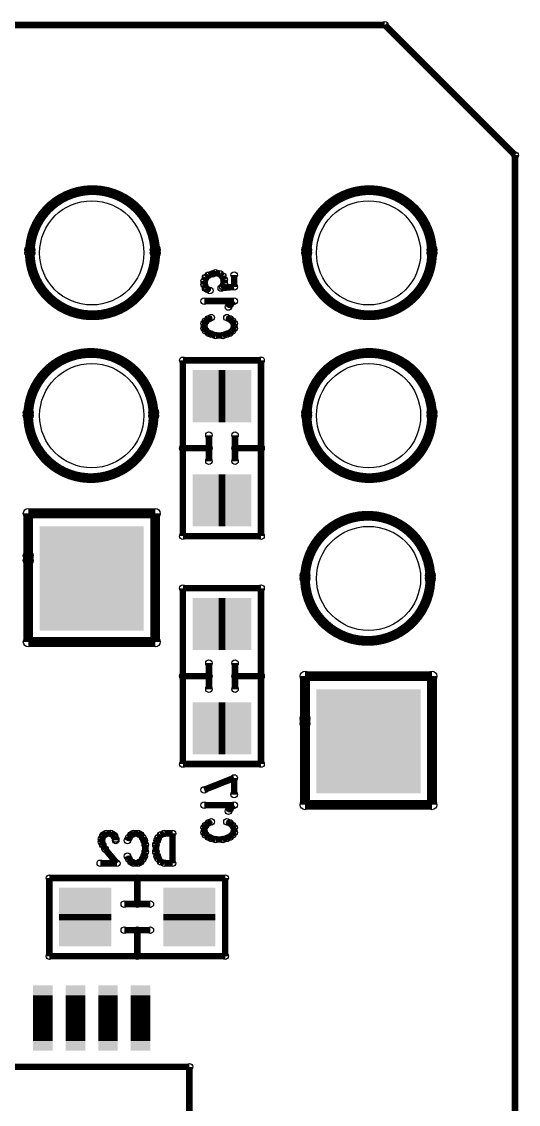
# Model space of a CAD drawing. Extents: x 100 to 134.1, y 89.7 to 148.
# Drawn here: x 126.42 to 134.05, y 131.42 to 148.05 of the extents above; entities that cross this region are included whole.
import ezdxf

# ---------------------------------------------------------------- set-up
doc = ezdxf.new("R2010")
doc.units = 0
doc.layers.get('0').update_dxf_attribs({"linetype": 'CONTINUOUS'})
doc.layers.add('MASK-BOTTOM_PHO', color=4, linetype='CONTINUOUS')
doc.layers.add('SILK-BOTTOM_PHO', color=5, linetype='CONTINUOUS')

# ---------------------------------------------------------------- blocks, each defined once
blk = doc.blocks.new('SQUARE_28')
blk.add_solid([(0.799972, 0.799972), (0.799972, -0.799972), (-0.799972, 0.799972), (-0.799972, -0.799972)])
blk = doc.blocks.new('ROUND_49')
blk.add_circle((0, 0), 0.8)
blk = doc.blocks.new('ROUND_1')
blk.add_circle((0, 0), 0.05)
blk = doc.blocks.new('SQUARE_137')
blk.add_solid([(0.149986, 0.149986), (0.149986, -0.149986), (-0.149986, 0.149986), (-0.149986, -0.149986)])
blk = doc.blocks.new('SQUARE_165')
blk.add_solid([(0.40005, 0.40005), (0.40005, -0.40005), (-0.40005, 0.40005), (-0.40005, -0.40005)])
blk = doc.blocks.new('ROUND_61')
blk.add_circle((0, 0), 0.0751)

msp = doc.modelspace()

# ---------------------------------------------------------------- linework, layer by layer
at = {"layer": 'MASK-BOTTOM_PHO'}
for points, const_width in [([(131.99999, 147.999958), (102.00005, 147.999958)], 0.100076), ([(133.999986, 145.999962), (131.99999, 147.999958)], 0.100076), ([(133.999986, 102.00005), (133.999986, 145.999962)], 0.100076), ([(129.549906, 142.299944), (129.450084, 142.299944)], 0.8001), ([(129.549906, 140.699998), (129.450084, 140.699998)], 0.8001), ([(129.549906, 138.800078), (129.450084, 138.800078)], 0.8001), ([(129.549906, 137.199878), (129.450084, 137.199878)], 0.8001), ([(127.40005, 134.249922), (127.40005, 134.349998)], 0.8001), ([(128.999996, 134.249922), (128.999996, 134.349998)], 0.8001), ([(126.750064, 132.40004), (126.750064, 133.100064)], 0.299972), ([(127.249936, 132.40004), (127.249936, 133.100064)], 0.299972), ([(127.750062, 132.40004), (127.750062, 133.100064)], 0.299972), ([(128.249934, 132.40004), (128.249934, 133.100064)], 0.299972)]:
    msp.add_lwpolyline(points, dxfattribs=dict(at, const_width=const_width))
at = {"layer": 'SILK-BOTTOM_PHO'}
for points, const_width in [([(131.99999, 147.999958), (102.00005, 147.999958)], 0.100076), ([(133.999986, 145.999962), (131.99999, 147.999958)], 0.100076), ([(133.999986, 102.00005), (133.999986, 145.999962)], 0.100076), ([(129.248408, 144.122648), (129.226564, 144.068292)], 0.100076), ([(129.292096, 144.15897), (129.248408, 144.122648)], 0.100076), ([(129.357882, 144.177258), (129.292096, 144.15897)], 0.100076), ([(129.40157, 144.195546), (129.357882, 144.177258)], 0.100076), ([(129.467102, 144.177258), (129.40157, 144.195546)], 0.100076), ([(129.511044, 144.140936), (129.467102, 144.177258)], 0.100076), ([(129.532888, 144.086326), (129.511044, 144.140936)], 0.100076), ([(129.68605, 144.15897), (129.68605, 143.97736)], 0.100076), ([(129.226564, 144.068292), (129.226564, 144.013682)], 0.100076), ([(129.226564, 144.013682), (129.248408, 143.959072)], 0.100076), ([(129.248408, 143.959072), (129.270252, 143.940784)], 0.100076), ([(129.270252, 143.940784), (129.31394, 143.92275)], 0.100076), ([(129.68605, 143.97736), (129.488946, 143.959072)], 0.100076), ([(129.488946, 143.959072), (129.511044, 143.97736)], 0.100076), ([(129.511044, 143.97736), (129.532888, 144.031716)], 0.100076), ([(129.532888, 144.031716), (129.532888, 144.086326)], 0.100076), ([(129.68605, 143.759174), (129.226564, 143.759174)], 0.100076), ([(129.620264, 143.704564), (129.68605, 143.759174)], 0.100076), ([(129.59842, 143.668242), (129.620264, 143.704564)], 0.100076), ([(129.226564, 143.413734), (129.248408, 143.450056)], 0.100076), ([(129.248408, 143.450056), (129.292096, 143.486378)], 0.100076), ([(129.292096, 143.486378), (129.336038, 143.504666)], 0.100076), ([(129.576576, 143.504666), (129.620264, 143.486378)], 0.100076), ([(129.620264, 143.486378), (129.663952, 143.450056)], 0.100076), ([(129.663952, 143.450056), (129.68605, 143.413734)], 0.100076), ([(129.226564, 143.340836), (129.226564, 143.413734)], 0.100076), ([(129.248408, 143.304514), (129.226564, 143.340836)], 0.100076), ([(129.292096, 143.268192), (129.248408, 143.304514)], 0.100076), ([(129.336038, 143.249904), (129.292096, 143.268192)], 0.100076), ([(129.620264, 143.268192), (129.576576, 143.249904)], 0.100076), ([(129.663952, 143.304514), (129.620264, 143.268192)], 0.100076), ([(129.68605, 143.340836), (129.663952, 143.304514)], 0.100076), ([(129.68605, 143.413734), (129.68605, 143.340836)], 0.100076), ([(129.40157, 143.23187), (129.336038, 143.249904)], 0.100076), ([(129.511044, 143.23187), (129.40157, 143.23187)], 0.100076), ([(129.576576, 143.249904), (129.511044, 143.23187)], 0.100076), ([(128.89992, 142.850108), (128.89992, 140.150088)], 0.100076), ([(130.10007, 142.850108), (128.89992, 142.850108)], 0.100076), ([(130.10007, 140.150088), (130.10007, 142.850108)], 0.100076), ([(129.29997, 141.699996), (129.29997, 141.299946)], 0.100076), ([(129.70002, 141.699996), (129.70002, 141.299946)], 0.100076), ([(128.89992, 141.500098), (129.29997, 141.500098)], 0.100076), ([(130.10007, 141.500098), (129.70002, 141.500098)], 0.100076), ([(128.474978, 140.5001), (126.52502, 140.5001)], 0.150114), ([(126.52502, 140.5001), (126.52502, 139.77493)], 0.150114), ([(128.474978, 138.524996), (128.474978, 140.5001)], 0.150114), ([(128.89992, 140.150088), (130.10007, 140.150088)], 0.100076), ([(126.52502, 139.850114), (126.52502, 138.524996)], 0.150114), ([(128.89992, 139.349988), (128.89992, 136.649968)], 0.100076), ([(130.10007, 139.349988), (128.89992, 139.349988)], 0.100076), ([(130.10007, 136.649968), (130.10007, 139.349988)], 0.100076), ([(126.52502, 138.524996), (128.474978, 138.524996)], 0.150114), ([(129.29997, 138.199876), (129.29997, 137.80008)], 0.100076), ([(129.70002, 138.199876), (129.70002, 137.80008)], 0.100076), ([(128.89992, 137.999978), (129.29997, 137.999978)], 0.100076), ([(130.10007, 137.999978), (129.70002, 137.999978)], 0.100076), ([(132.724906, 137.999978), (130.774948, 137.999978)], 0.150114), ([(130.774948, 137.999978), (130.774948, 137.275062)], 0.150114), ([(132.724906, 136.024874), (132.724906, 137.999978)], 0.150114), ([(130.774948, 137.349992), (130.774948, 136.024874)], 0.150114), ([(128.89992, 136.649968), (130.10007, 136.649968)], 0.100076), ([(129.68605, 136.436354), (129.226564, 136.25449)], 0.100076), ([(129.68605, 136.181846), (129.68605, 136.436354)], 0.100076), ([(129.68605, 136.01827), (129.226564, 136.01827)], 0.100076), ([(129.59842, 135.927338), (129.620264, 135.96366)], 0.100076), ([(129.620264, 135.96366), (129.68605, 136.01827)], 0.100076), ([(130.774948, 136.024874), (132.724906, 136.024874)], 0.150114), ([(129.226564, 135.67283), (129.248408, 135.709152)], 0.100076), ([(129.226564, 135.599932), (129.226564, 135.67283)], 0.100076), ([(129.248408, 135.709152), (129.292096, 135.745474)], 0.100076), ([(129.292096, 135.745474), (129.336038, 135.763762)], 0.100076), ([(129.576576, 135.763762), (129.620264, 135.745474)], 0.100076), ([(129.620264, 135.745474), (129.663952, 135.709152)], 0.100076), ([(129.663952, 135.709152), (129.68605, 135.67283)], 0.100076), ([(129.68605, 135.67283), (129.68605, 135.599932)], 0.100076), ([(127.668274, 135.542274), (127.649986, 135.498332)], 0.100076), ([(127.649986, 135.498332), (127.649986, 135.454644)], 0.100076), ([(127.649986, 135.454644), (127.668274, 135.410956)], 0.100076), ([(127.686308, 135.564118), (127.668274, 135.542274)], 0.100076), ([(127.72263, 135.585962), (127.686308, 135.564118)], 0.100076), ([(127.795528, 135.585962), (127.72263, 135.585962)], 0.100076), ([(127.83185, 135.564118), (127.795528, 135.585962)], 0.100076), ([(127.849884, 135.542274), (127.83185, 135.564118)], 0.100076), ([(127.868172, 135.498332), (127.849884, 135.542274)], 0.100076), ([(127.868172, 135.476488), (127.868172, 135.498332)], 0.100076), ([(128.050036, 135.476488), (128.06807, 135.52043)], 0.100076), ([(128.06807, 135.52043), (128.104646, 135.564118)], 0.100076), ([(128.104646, 135.564118), (128.140968, 135.585962)], 0.100076), ([(128.140968, 135.585962), (128.213612, 135.585962)], 0.100076), ([(128.213612, 135.585962), (128.249934, 135.564118)], 0.100076), ([(128.249934, 135.564118), (128.286256, 135.52043)], 0.100076), ([(128.286256, 135.52043), (128.304544, 135.476488)], 0.100076), ([(128.304544, 135.476488), (128.322832, 135.410956)], 0.100076), ([(128.504442, 135.476488), (128.486408, 135.410956)], 0.100076), ([(128.52273, 135.52043), (128.504442, 135.476488)], 0.100076), ([(128.559052, 135.564118), (128.52273, 135.52043)], 0.100076), ([(128.613662, 135.585962), (128.559052, 135.564118)], 0.100076), ([(128.740916, 135.585962), (128.613662, 135.585962)], 0.100076), ([(128.740916, 135.585962), (128.740916, 135.126476)], 0.100076), ([(129.248408, 135.56361), (129.226564, 135.599932)], 0.100076), ([(129.292096, 135.527288), (129.248408, 135.56361)], 0.100076), ([(129.336038, 135.509), (129.292096, 135.527288)], 0.100076), ([(129.40157, 135.490966), (129.336038, 135.509)], 0.100076), ([(129.511044, 135.490966), (129.40157, 135.490966)], 0.100076), ([(129.576576, 135.509), (129.511044, 135.490966)], 0.100076), ([(129.620264, 135.527288), (129.576576, 135.509)], 0.100076), ([(129.663952, 135.56361), (129.620264, 135.527288)], 0.100076), ([(129.68605, 135.599932), (129.663952, 135.56361)], 0.100076), ([(127.668274, 135.410956), (127.704596, 135.345424)], 0.100076), ([(127.704596, 135.345424), (127.88646, 135.126476)], 0.100076), ([(128.322832, 135.301482), (128.304544, 135.23595)], 0.100076), ([(128.322832, 135.410956), (128.322832, 135.301482)], 0.100076), ([(128.486408, 135.410956), (128.486408, 135.301482)], 0.100076), ([(128.486408, 135.301482), (128.504442, 135.23595)], 0.100076), ([(127.88646, 135.126476), (127.631698, 135.126476)], 0.100076), ([(128.06807, 135.192262), (128.050036, 135.23595)], 0.100076), ([(128.104646, 135.14832), (128.06807, 135.192262)], 0.100076), ([(128.140968, 135.126476), (128.104646, 135.14832)], 0.100076), ([(128.213612, 135.126476), (128.140968, 135.126476)], 0.100076), ([(128.249934, 135.14832), (128.213612, 135.126476)], 0.100076), ([(128.286256, 135.192262), (128.249934, 135.14832)], 0.100076), ([(128.304544, 135.23595), (128.286256, 135.192262)], 0.100076), ([(128.504442, 135.23595), (128.52273, 135.192262)], 0.100076), ([(128.52273, 135.192262), (128.559052, 135.14832)], 0.100076), ([(128.559052, 135.14832), (128.613662, 135.126476)], 0.100076), ([(128.613662, 135.126476), (128.740916, 135.126476)], 0.100076), ([(129.549906, 134.899908), (126.849886, 134.899908)], 0.100076), ([(126.849886, 134.899908), (126.849886, 133.700012)], 0.100076), ([(128.199896, 134.899908), (128.199896, 134.500112)], 0.100076), ([(129.549906, 133.700012), (129.549906, 134.899908)], 0.100076), ([(128.400048, 134.500112), (127.999998, 134.500112)], 0.100076), ([(128.400048, 134.100062), (127.999998, 134.100062)], 0.100076), ([(128.199896, 133.700012), (128.199896, 134.100062)], 0.100076), ([(126.849886, 133.700012), (129.549906, 133.700012)], 0.100076), ([(122.00001, 131.99999), (128.999996, 131.99999)], 0.100076), ([(128.999996, 131.99999), (128.999996, 125.400054)], 0.100076)]:
    msp.add_lwpolyline(points, dxfattribs=dict(at, const_width=const_width))
at = {"layer": 'SILK-BOTTOM_PHO', "const_width": 0.150114}
for points in [[(128.474978, 144.498822, 1.000924), (126.549912, 144.5006)], [(132.724906, 144.498822, 1.0009241), (130.800094, 144.5006)], [(126.549912, 144.546066, 1.0455973), (128.474978, 144.54759)], [(130.800094, 144.546066, 1.0455753), (132.724906, 144.54759)], [(128.450086, 141.998954, 1.000792), (126.52502, 142.000478)], [(132.724906, 141.998954, 1.000792), (130.800094, 142.000478)], [(126.52502, 142.045944, 1.0454787), (128.449832, 142.047722)], [(130.800094, 142.045944, 1.0454787), (132.724906, 142.047722)], [(132.700014, 139.498832, 1.000924), (130.774948, 139.50061)], [(130.774948, 139.546076, 1.0455973), (132.700014, 139.5476)]]:
    msp.add_lwpolyline(points, format="xyb", dxfattribs=at)

# ---------------------------------------------------------------- block references
at = {"layer": 'MASK-BOTTOM_PHO'}
for name, p in [('ROUND_1', (131.99999, 147.999958)), ('ROUND_1', (131.99999, 147.999958)), ('ROUND_1', (133.999986, 145.999962)), ('ROUND_49', (127.500126, 144.500092)), ('ROUND_49', (131.750054, 144.500092)), ('ROUND_49', (127.500126, 141.99997)), ('SQUARE_165', (129.450084, 142.299944)), ('SQUARE_165', (129.549906, 142.299944)), ('ROUND_49', (131.750054, 141.99997)), ('SQUARE_165', (129.450084, 140.699998)), ('SQUARE_165', (129.549906, 140.699998)), ('SQUARE_28', (127.500126, 139.500102)), ('ROUND_49', (131.750054, 139.500102)), ('SQUARE_165', (129.450084, 138.800078)), ('SQUARE_165', (129.549906, 138.800078)), ('SQUARE_28', (131.750054, 136.99998)), ('SQUARE_165', (129.450084, 137.199878)), ('SQUARE_165', (129.549906, 137.199878)), ('SQUARE_165', (127.40005, 134.349998)), ('SQUARE_165', (128.999996, 134.349998)), ('SQUARE_165', (127.40005, 134.249922)), ('SQUARE_165', (128.999996, 134.249922)), ('SQUARE_137', (126.750064, 133.100064)), ('SQUARE_137', (127.249936, 133.100064)), ('SQUARE_137', (127.750062, 133.100064)), ('SQUARE_137', (128.249934, 133.100064)), ('SQUARE_137', (126.750064, 132.40004)), ('SQUARE_137', (127.249936, 132.40004)), ('SQUARE_137', (127.750062, 132.40004)), ('SQUARE_137', (128.249934, 132.40004))]:
    msp.add_blockref(name, p, dxfattribs=at)
at = {"layer": 'SILK-BOTTOM_PHO'}
for name, p in [('ROUND_1', (131.99999, 147.999958)), ('ROUND_1', (131.99999, 147.999958)), ('ROUND_1', (133.999986, 145.999962)), ('ROUND_61', (126.549912, 144.546066)), ('ROUND_61', (126.549912, 144.5006)), ('ROUND_61', (128.474978, 144.54759)), ('ROUND_61', (128.474978, 144.498822)), ('ROUND_61', (130.800094, 144.546066)), ('ROUND_61', (130.800094, 144.5006)), ('ROUND_61', (132.724906, 144.54759)), ('ROUND_61', (132.724906, 144.498822)), ('ROUND_1', (129.248408, 144.122648)), ('ROUND_1', (129.292096, 144.15897)), ('ROUND_1', (129.357882, 144.177258)), ('ROUND_1', (129.40157, 144.195546)), ('ROUND_1', (129.467102, 144.177258)), ('ROUND_1', (129.511044, 144.140936)), ('ROUND_1', (129.68605, 144.15897)), ('ROUND_1', (129.226564, 144.068292)), ('ROUND_1', (129.226564, 144.013682)), ('ROUND_1', (129.248408, 143.959072)), ('ROUND_1', (129.270252, 143.940784)), ('ROUND_1', (129.488946, 143.959072)), ('ROUND_1', (129.511044, 143.97736)), ('ROUND_1', (129.532888, 144.086326)), ('ROUND_1', (129.532888, 144.031716)), ('ROUND_1', (129.68605, 143.97736)), ('ROUND_1', (129.226564, 143.759174)), ('ROUND_1', (129.31394, 143.92275)), ('ROUND_1', (129.68605, 143.759174)), ('ROUND_1', (129.59842, 143.668242)), ('ROUND_1', (129.620264, 143.704564)), ('ROUND_1', (129.248408, 143.450056)), ('ROUND_1', (129.292096, 143.486378)), ('ROUND_1', (129.336038, 143.504666)), ('ROUND_1', (129.576576, 143.504666)), ('ROUND_1', (129.620264, 143.486378)), ('ROUND_1', (129.663952, 143.450056)), ('ROUND_1', (129.226564, 143.413734)), ('ROUND_1', (129.226564, 143.340836)), ('ROUND_1', (129.248408, 143.304514)), ('ROUND_1', (129.292096, 143.268192)), ('ROUND_1', (129.620264, 143.268192)), ('ROUND_1', (129.663952, 143.304514)), ('ROUND_1', (129.68605, 143.413734)), ('ROUND_1', (129.68605, 143.340836)), ('ROUND_1', (129.336038, 143.249904)), ('ROUND_1', (129.40157, 143.23187)), ('ROUND_1', (129.511044, 143.23187)), ('ROUND_1', (129.576576, 143.249904)), ('ROUND_1', (128.89992, 142.850108)), ('ROUND_1', (128.89992, 142.850108)), ('ROUND_1', (130.10007, 142.850108)), ('ROUND_61', (126.52502, 142.045944)), ('ROUND_61', (126.52502, 142.000478)), ('ROUND_61', (128.449832, 142.047722)), ('ROUND_61', (128.450086, 141.998954)), ('ROUND_61', (130.800094, 142.045944)), ('ROUND_61', (130.800094, 142.000478)), ('ROUND_61', (132.724906, 142.047722)), ('ROUND_61', (132.724906, 141.998954)), ('ROUND_1', (129.29997, 141.699996)), ('ROUND_1', (129.70002, 141.699996)), ('ROUND_1', (128.89992, 141.500098)), ('ROUND_1', (129.29997, 141.500098)), ('ROUND_1', (129.70002, 141.500098)), ('ROUND_1', (130.10007, 141.500098)), ('ROUND_1', (129.29997, 141.299946)), ('ROUND_1', (129.70002, 141.299946)), ('ROUND_61', (126.52502, 140.5001)), ('ROUND_61', (128.474978, 140.5001)), ('ROUND_1', (128.89992, 140.150088)), ('ROUND_1', (130.10007, 140.150088)), ('ROUND_61', (126.52502, 139.850114)), ('ROUND_61', (126.52502, 139.77493)), ('ROUND_61', (130.774948, 139.546076)), ('ROUND_61', (130.774948, 139.50061)), ('ROUND_61', (132.700014, 139.5476)), ('ROUND_61', (132.700014, 139.498832)), ('ROUND_1', (128.89992, 139.349988)), ('ROUND_1', (128.89992, 139.349988)), ('ROUND_1', (130.10007, 139.349988)), ('ROUND_61', (126.52502, 138.524996)), ('ROUND_61', (128.474978, 138.524996)), ('ROUND_1', (129.29997, 138.199876)), ('ROUND_1', (129.70002, 138.199876)), ('ROUND_1', (128.89992, 137.999978)), ('ROUND_1', (129.29997, 137.999978)), ('ROUND_1', (129.70002, 137.999978)), ('ROUND_1', (130.10007, 137.999978)), ('ROUND_61', (130.774948, 137.999978)), ('ROUND_61', (132.724906, 137.999978)), ('ROUND_1', (129.29997, 137.80008)), ('ROUND_1', (129.70002, 137.80008)), ('ROUND_61', (130.774948, 137.349992)), ('ROUND_61', (130.774948, 137.275062)), ('ROUND_1', (128.89992, 136.649968)), ('ROUND_1', (130.10007, 136.649968)), ('ROUND_1', (129.68605, 136.436354)), ('ROUND_1', (129.68605, 136.436354)), ('ROUND_1', (129.226564, 136.25449)), ('ROUND_1', (129.68605, 136.181846)), ('ROUND_1', (129.226564, 136.01827)), ('ROUND_1', (129.620264, 135.96366)), ('ROUND_1', (129.68605, 136.01827)), ('ROUND_61', (130.774948, 136.024874)), ('ROUND_61', (132.724906, 136.024874)), ('ROUND_1', (129.59842, 135.927338)), ('ROUND_1', (129.226564, 135.67283)), ('ROUND_1', (129.248408, 135.709152)), ('ROUND_1', (129.292096, 135.745474)), ('ROUND_1', (129.336038, 135.763762)), ('ROUND_1', (129.576576, 135.763762)), ('ROUND_1', (129.620264, 135.745474)), ('ROUND_1', (129.663952, 135.709152)), ('ROUND_1', (129.68605, 135.67283)), ('ROUND_1', (127.649986, 135.498332)), ('ROUND_1', (127.649986, 135.454644)), ('ROUND_1', (127.668274, 135.542274)), ('ROUND_1', (127.686308, 135.564118)), ('ROUND_1', (127.72263, 135.585962)), ('ROUND_1', (127.795528, 135.585962)), ('ROUND_1', (127.83185, 135.564118)), ('ROUND_1', (127.849884, 135.542274)), ('ROUND_1', (127.868172, 135.498332)), ('ROUND_1', (127.868172, 135.476488)), ('ROUND_1', (128.050036, 135.476488)), ('ROUND_1', (128.06807, 135.52043)), ('ROUND_1', (128.104646, 135.564118)), ('ROUND_1', (128.140968, 135.585962)), ('ROUND_1', (128.213612, 135.585962)), ('ROUND_1', (128.249934, 135.564118)), ('ROUND_1', (128.286256, 135.52043)), ('ROUND_1', (128.304544, 135.476488)), ('ROUND_1', (128.504442, 135.476488)), ('ROUND_1', (128.52273, 135.52043)), ('ROUND_1', (128.559052, 135.564118)), ('ROUND_1', (128.613662, 135.585962)), ('ROUND_1', (128.740916, 135.585962)), ('ROUND_1', (128.740916, 135.585962)), ('ROUND_1', (129.226564, 135.599932)), ('ROUND_1', (129.248408, 135.56361)), ('ROUND_1', (129.292096, 135.527288)), ('ROUND_1', (129.336038, 135.509)), ('ROUND_1', (129.40157, 135.490966)), ('ROUND_1', (129.511044, 135.490966)), ('ROUND_1', (129.576576, 135.509)), ('ROUND_1', (129.620264, 135.527288)), ('ROUND_1', (129.663952, 135.56361)), ('ROUND_1', (129.68605, 135.599932)), ('ROUND_1', (127.668274, 135.410956)), ('ROUND_1', (127.704596, 135.345424)), ('ROUND_1', (128.322832, 135.410956)), ('ROUND_1', (128.322832, 135.301482)), ('ROUND_1', (128.486408, 135.410956)), ('ROUND_1', (128.486408, 135.301482)), ('ROUND_1', (127.631698, 135.126476)), ('ROUND_1', (127.88646, 135.126476)), ('ROUND_1', (128.050036, 135.23595)), ('ROUND_1', (128.06807, 135.192262)), ('ROUND_1', (128.104646, 135.14832)), ('ROUND_1', (128.140968, 135.126476)), ('ROUND_1', (128.213612, 135.126476)), ('ROUND_1', (128.249934, 135.14832)), ('ROUND_1', (128.286256, 135.192262)), ('ROUND_1', (128.304544, 135.23595)), ('ROUND_1', (128.504442, 135.23595)), ('ROUND_1', (128.52273, 135.192262)), ('ROUND_1', (128.559052, 135.14832)), ('ROUND_1', (128.613662, 135.126476)), ('ROUND_1', (128.740916, 135.126476)), ('ROUND_1', (128.740916, 135.126476)), ('ROUND_1', (126.849886, 134.899908)), ('ROUND_1', (128.199896, 134.899908)), ('ROUND_1', (129.549906, 134.899908)), ('ROUND_1', (129.549906, 134.899908)), ('ROUND_1', (127.999998, 134.500112)), ('ROUND_1', (128.199896, 134.500112)), ('ROUND_1', (128.400048, 134.500112)), ('ROUND_1', (127.999998, 134.100062)), ('ROUND_1', (128.199896, 134.100062)), ('ROUND_1', (128.400048, 134.100062)), ('ROUND_1', (126.849886, 133.700012)), ('ROUND_1', (128.199896, 133.700012)), ('ROUND_1', (129.549906, 133.700012)), ('ROUND_1', (128.999996, 131.99999))]:
    msp.add_blockref(name, p, dxfattribs=at)

doc.saveas('drawing.dxf')
